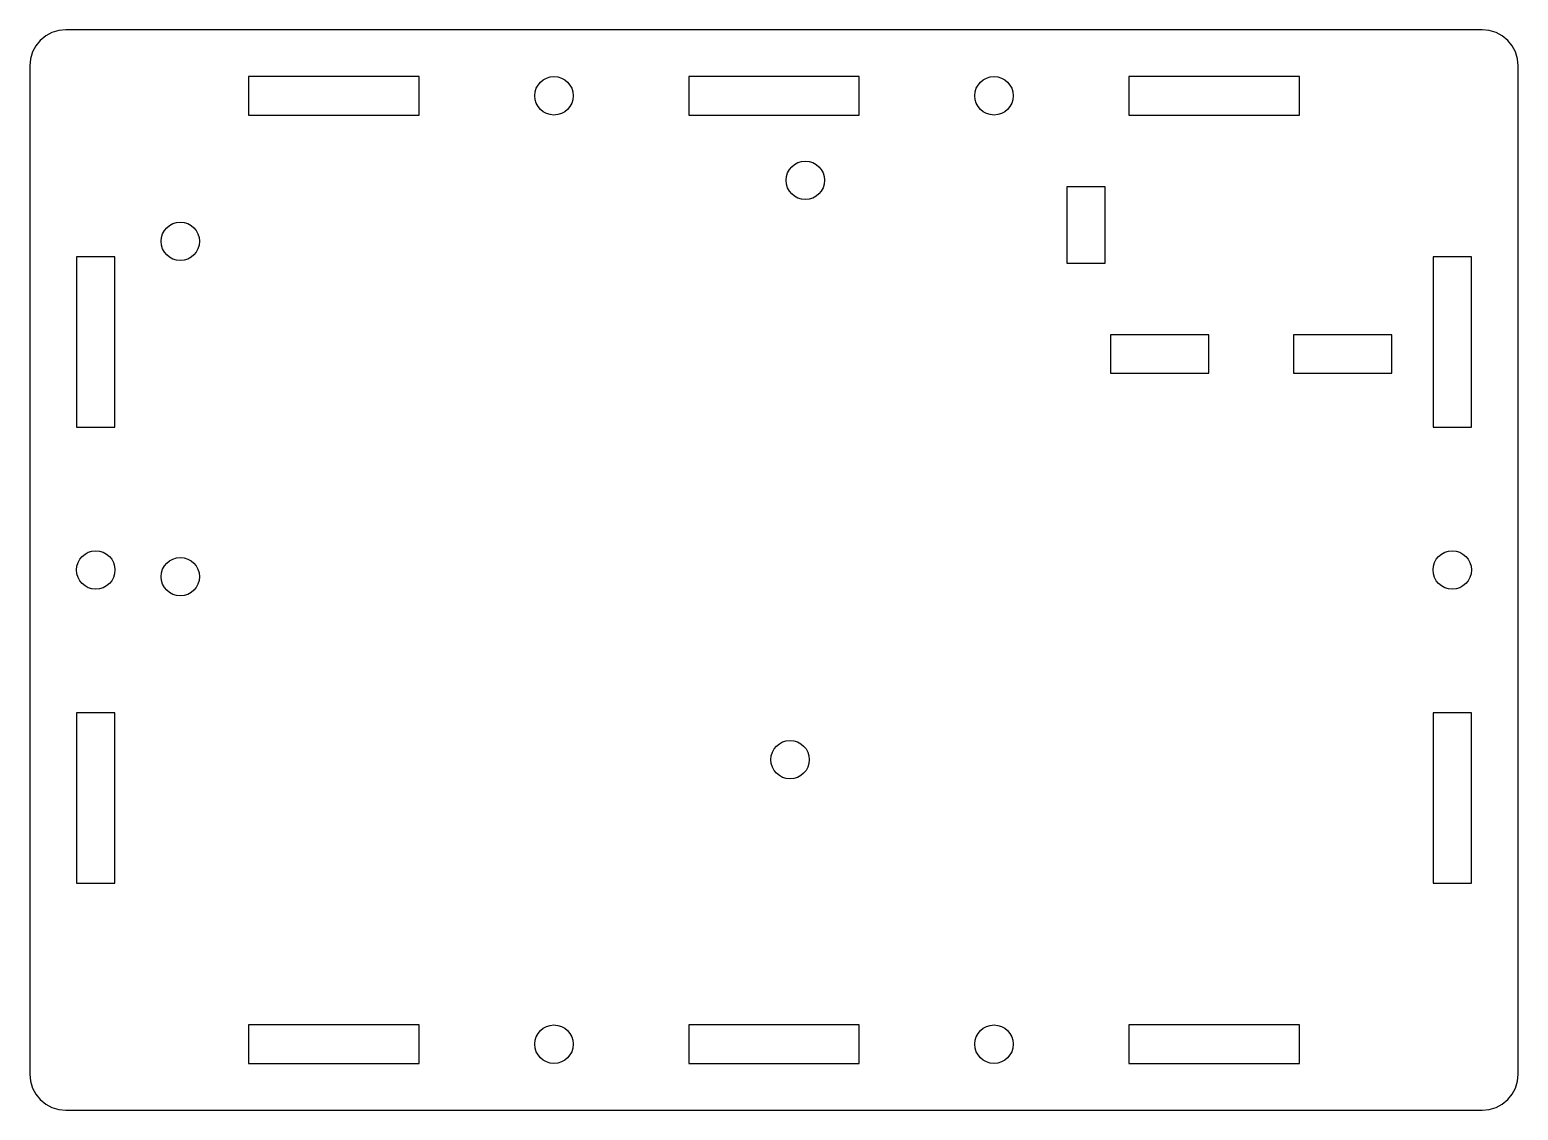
# Model space of a CAD drawing. Header units: millimetres. Extents: x 0 to 124, y 0 to 90.
import ezdxf

# ---------------------------------------------------------------- set-up
doc = ezdxf.new("R2010")
doc.units = ezdxf.units.MM
doc.layers.add('CORTE', color=1, linetype='Continuous')

msp = doc.modelspace()

# ---------------------------------------------------------------- linework, layer by layer
at = {"layer": 'CORTE'}
for points in [[(121, 0), (121.59, 0.06), (122.15, 0.23), (122.67, 0.51), (123.12, 0.88), (123.49, 1.33), (123.77, 1.85), (123.94, 2.41), (124, 3), (124, 87), (123.94, 87.59), (123.77, 88.15), (123.49, 88.67), (123.12, 89.12), (122.67, 89.49), (122.15, 89.77), (121.59, 89.94), (121, 90), (3, 90), (2.41, 89.94), (1.85, 89.77), (1.33, 89.49), (0.88, 89.12), (0.51, 88.67), (0.23, 88.15), (0.06, 87.59), (0, 87), (0, 3), (0.06, 2.41), (0.23, 1.85), (0.51, 1.33), (0.88, 0.88), (1.33, 0.51), (1.85, 0.23), (2.41, 0.06), (3, 0)], [(18.23, 82.9), (32.43, 82.9), (32.43, 86.1), (18.23, 86.1)], [(54.9, 82.9), (69.1, 82.9), (69.1, 86.1), (54.9, 86.1)], [(91.57, 82.9), (105.77, 82.9), (105.77, 86.1), (91.57, 86.1)], [(86.4, 70.57), (89.6, 70.57), (89.6, 76.93), (86.4, 76.93)], [(3.9, 56.9), (7.1, 56.9), (7.1, 71.1), (3.9, 71.1)], [(116.9, 56.9), (120.1, 56.9), (120.1, 71.1), (116.9, 71.1)], [(90.03, 61.4), (98.22, 61.4), (98.22, 64.6), (90.03, 64.6)], [(105.28, 61.4), (113.47, 61.4), (113.47, 64.6), (105.28, 64.6)], [(3.9, 18.9), (7.1, 18.9), (7.1, 33.1), (3.9, 33.1)], [(116.9, 18.9), (120.1, 18.9), (120.1, 33.1), (116.9, 33.1)], [(18.23, 3.9), (32.43, 3.9), (32.43, 7.1), (18.23, 7.1)], [(54.9, 3.9), (69.1, 3.9), (69.1, 7.1), (54.9, 7.1)], [(91.57, 3.9), (105.77, 3.9), (105.77, 7.1), (91.57, 7.1)]]:
    msp.add_lwpolyline(points, close=True, dxfattribs=at)
for centre in [(43.67, 84.5), (80.33, 84.5), (64.61, 77.46), (12.54, 72.38), (5.5, 45), (12.54, 44.44), (118.5, 45), (63.34, 29.2), (43.67, 5.5), (80.33, 5.5)]:
    msp.add_circle(centre, 1.6, dxfattribs=at)

doc.saveas('drawing.dxf')
